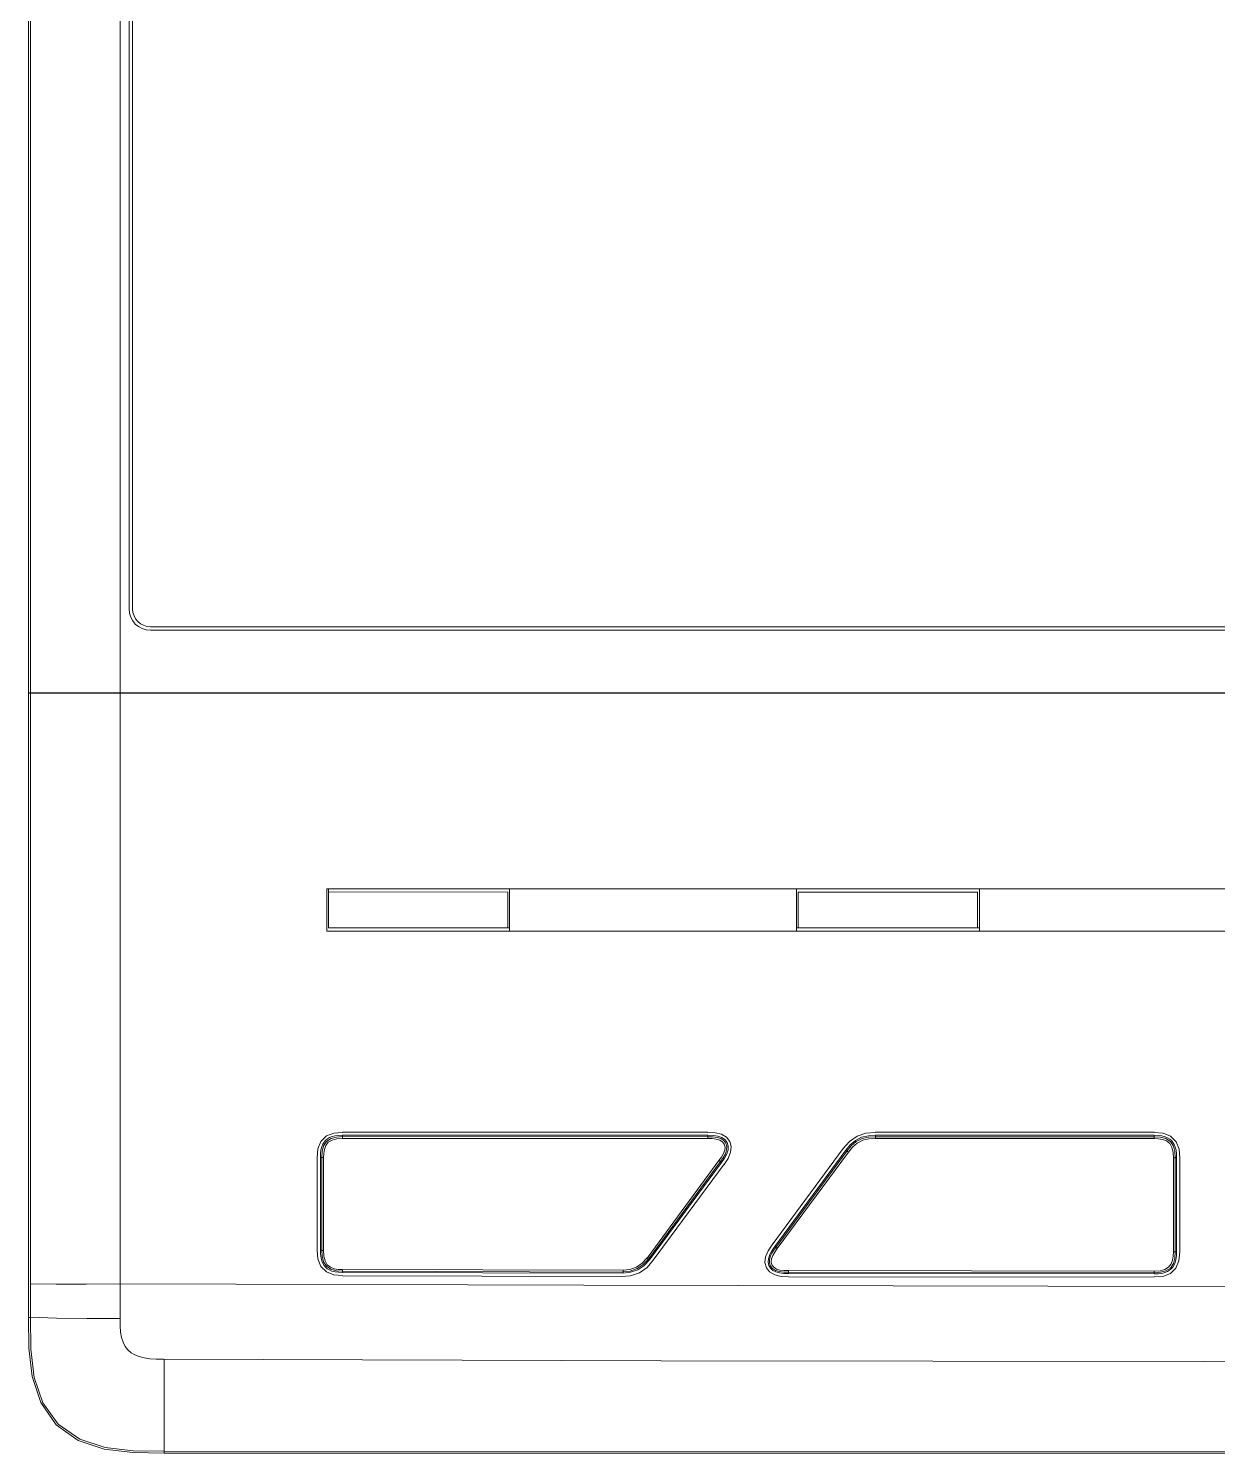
# Model space of a CAD drawing. Header units: millimetres. Extents: x 0 to 100, y -18 to 195.
# Drawn here: x 56.13 to 62.76, y 148.86 to 156.8 of the extents above; entities that cross this region are included whole.
import ezdxf

# ---------------------------------------------------------------- set-up
doc = ezdxf.new("R2010")
doc.units = ezdxf.units.MM
for name, color, linetype in [('4208-01638_A_0', 7, 'Continuous'), ('4208-01643_A_0', 7, 'Continuous'), ('ANJIAN_A_0', 7, 'Continuous'), ('DAOGUANGZHU_A_0', 7, 'Continuous'), ('ZHUANGSHIMIANBAN_A_0', 7, 'Continuous')]:
    doc.layers.add(name, color=color, linetype=linetype)

msp = doc.modelspace()

# ---------------------------------------------------------------- linework, layer by layer
at = {"layer": '4208-01638_A_0', "color": 0, "linetype": 'Continuous', "lineweight": 9}
for p, q in [((56.1345, 149.6172), (56.1349, 153.0986)), ((56.1349, 153.0986), (76.2375, 153.0963)), ((56.1453, 153.0986), (56.1449, 149.6172)), ((56.645, 153.0986), (56.6447, 149.8045)), ((57.7968, 152.006), (57.7968, 151.7696)), ((69.2928, 152.0047), (57.7968, 152.006)), ((58.8165, 151.7695), (58.8165, 152.0059)), ((60.4159, 152.0057), (60.4159, 151.7693)), ((61.4355, 151.7692), (61.4356, 152.0056)), ((58.8165, 151.7694), (57.7968, 151.7696)), ((58.8165, 151.7695), (60.4159, 151.7694)), ((60.4159, 151.7693), (66.6737, 151.7686)), ((57.8858, 150.6493), (59.9217, 150.6491)), ((60.8554, 150.649), (62.4107, 150.6488)), ((57.7444, 149.9914), (57.7444, 150.5079)), ((60.2805, 150.0222), (60.6769, 150.5589)), ((62.552, 150.5074), (62.552, 149.9823)), ((60.0118, 150.4706), (59.6165, 149.9353)), ((56.6447, 149.8047), (56.6447, 149.5705)), ((59.4379, 149.8453), (57.8855, 149.8496)), ((62.4106, 149.8411), (60.3704, 149.8435)), ((56.1372, 149.4454), (56.1345, 149.6172)), ((56.1449, 149.6172), (56.1345, 149.6172)), ((59.6621, 149.3752), (56.8866, 149.3836)), ((56.8905, 148.8711), (56.8906, 149.3836)), ((56.8905, 148.8607), (56.7162, 148.8636)), ((56.8905, 148.8607), (56.8905, 148.8711)), ((56.8905, 148.8711), (75.4913, 148.869)), ((75.4913, 148.8586), (56.8905, 148.8607))]:
    msp.add_line(p, q, dxfattribs=at)
for points in [[(57.7444, 150.5072), (57.7482, 150.5562), (57.765, 150.5979), (57.7962, 150.6286), (57.8376, 150.6447), (57.8858, 150.6483)], [(59.9217, 150.6481), (59.9619, 150.6464), (59.9978, 150.638), (60.0259, 150.6215), (60.0443, 150.5983), (60.0522, 150.5698), (60.0489, 150.5372), (60.0344, 150.5032), (60.0118, 150.4698)], [(60.6769, 150.558), (60.7107, 150.5977), (60.7533, 150.628), (60.803, 150.644), (60.8554, 150.648)], [(62.4107, 150.6478), (62.4598, 150.644), (62.5015, 150.6273), (62.5322, 150.5962), (62.5484, 150.5548), (62.552, 150.5066)], [(60.3704, 149.8437), (60.3301, 149.8455), (60.2942, 149.854), (60.266, 149.8707), (60.2478, 149.8941), (60.2401, 149.9226), (60.2435, 149.955), (60.258, 149.9887), (60.2805, 150.0221)], [(57.8855, 149.8498), (57.8365, 149.8537), (57.7949, 149.8705), (57.7642, 149.9016), (57.748, 149.9431), (57.7444, 149.9913)], [(62.552, 149.9823), (62.5482, 149.9332), (62.5313, 149.8916), (62.5001, 149.861), (62.4587, 149.8449), (62.4105, 149.8424)], [(59.6165, 149.9353), (59.5827, 149.8956), (59.54, 149.8653), (59.4903, 149.8494), (59.4379, 149.8455)], [(56.6447, 149.8045), (56.4558, 149.8023), (56.2884, 149.8021), (56.1449, 149.8046)], [(56.6447, 149.8045), (59.2311, 149.7966), (61.8175, 149.7916), (64.404, 149.79)], [(56.1449, 149.6175), (56.1479, 149.441), (56.1666, 149.2828), (56.2149, 149.1404), (56.3003, 149.0213), (56.4207, 148.9382), (56.5627, 148.8917), (56.7181, 148.874), (56.8905, 148.8711)], [(56.6447, 149.611), (56.4593, 149.6115), (56.2911, 149.6135), (56.1449, 149.6175)], [(56.6447, 149.5705), (56.6473, 149.5355), (56.6527, 149.5047), (56.6614, 149.4782), (56.6736, 149.4553), (56.6888, 149.4361), (56.7067, 149.4202), (56.7271, 149.4078), (56.7509, 149.3985), (56.7792, 149.3916), (56.8112, 149.3871), (56.847, 149.3846), (56.8866, 149.3836)], [(56.7162, 148.8636), (56.5569, 148.8824), (56.4115, 148.9314), (56.2888, 149.0188), (56.2029, 149.1427), (56.1551, 149.2882), (56.1372, 149.4454)], [(59.6621, 149.3752), (62.6901, 149.3713), (65.955, 149.3704)]]:
    msp.add_lwpolyline(points, dxfattribs=at)
at = {"layer": '4208-01643_A_0', "color": 0, "linetype": 'Continuous', "lineweight": 9}
for p, q in [((56.1347, 165.4457), (56.1347, 153.0963)), ((56.1451, 165.4457), (56.1451, 153.0963)), ((56.6449, 153.0963), (56.6449, 165.4568)), ((56.6949, 165.442), (56.6949, 153.5662)), ((56.8149, 153.4462), (75.5682, 153.4462)), ((76.2484, 153.0963), (56.1347, 153.0963))]:
    msp.add_line(p, q, dxfattribs=at)
msp.add_arc((56.8149, 153.5662), 0.12, 180, 270, dxfattribs=at)
at = {"layer": 'ANJIAN_A_0', "color": 0, "linetype": 'Continuous', "lineweight": 9}
for p, q in [((57.8858, 150.6139), (57.8858, 150.6323)), ((57.8858, 150.6323), (59.9217, 150.6321)), ((59.9217, 150.6242), (57.8858, 150.6245)), ((59.9217, 150.6137), (57.8858, 150.6139)), ((59.9217, 150.6321), (59.9217, 150.6137)), ((60.8554, 150.6136), (60.8554, 150.632)), ((60.8554, 150.632), (62.4107, 150.6318)), ((62.4107, 150.624), (60.8554, 150.6241)), ((62.4107, 150.6134), (60.8554, 150.6136)), ((62.4107, 150.6318), (62.4107, 150.6134)), ((57.7615, 150.5079), (57.7621, 149.9913)), ((57.7692, 150.5079), (57.7615, 150.5079)), ((57.7692, 150.5079), (57.7692, 149.9914)), ((57.7792, 149.9906), (57.7792, 150.5073)), ((60.6906, 150.5487), (60.2947, 150.0117)), ((60.6968, 150.5442), (60.3005, 150.0075)), ((60.7049, 150.5376), (60.3085, 150.0008)), ((60.6906, 150.5487), (60.6968, 150.5442)), ((62.5172, 150.5068), (62.5172, 149.9816)), ((62.5272, 150.5074), (62.5272, 149.9823)), ((62.5272, 150.5074), (62.5349, 150.5074)), ((62.5348, 150.5074), (62.5344, 149.9823)), ((59.5885, 149.9552), (59.9838, 150.4907)), ((59.5901, 149.9414), (59.9918, 150.4853)), ((59.998, 150.4807), (59.5958, 149.9372)), ((59.9918, 150.4853), (59.998, 150.4807)), ((57.7621, 149.9913), (57.7692, 149.9914)), ((59.5821, 149.9465), (59.5885, 149.9552)), ((59.5958, 149.9372), (59.5901, 149.9414)), ((60.2648, 149.9627), (60.2713, 149.9601)), ((60.3005, 150.0075), (60.2947, 150.0117)), ((62.5343, 149.9823), (62.5272, 149.9823)), ((57.8856, 149.8838), (57.8856, 149.8746)), ((57.8856, 149.8838), (59.4489, 149.8795)), ((57.8856, 149.8675), (57.8856, 149.8744)), ((57.8856, 149.8744), (59.4488, 149.8701)), ((59.4488, 149.8633), (57.8856, 149.8676)), ((59.4489, 149.8795), (59.4488, 149.8632)), ((60.3705, 149.8777), (60.3705, 149.8685)), ((60.3705, 149.8777), (62.4111, 149.8753)), ((60.3705, 149.8614), (60.3705, 149.8683)), ((60.3705, 149.8683), (62.4106, 149.8661)), ((62.4111, 149.8592), (60.3705, 149.8615)), ((62.4106, 149.8591), (62.4106, 149.8753))]:
    msp.add_line(p, q, dxfattribs=at)
for points in [[(57.7617, 150.5079), (57.7624, 150.5303), (57.765, 150.5502), (57.7694, 150.5674), (57.7752, 150.5818), (57.7823, 150.5936), (57.7906, 150.6035), (57.8006, 150.6118), (57.8124, 150.6188), (57.8268, 150.6245), (57.8438, 150.6288), (57.8635, 150.6314), (57.8858, 150.6323)], [(57.7692, 150.5079), (57.7715, 150.5424), (57.7796, 150.5729), (57.7965, 150.5983), (57.8221, 150.6146), (57.8521, 150.6223), (57.8858, 150.6245)], [(57.8858, 150.6139), (57.8543, 150.612), (57.8276, 150.6055), (57.8059, 150.5928), (57.7916, 150.5744), (57.7839, 150.5535), (57.7803, 150.5314), (57.7792, 150.5073)], [(59.9217, 150.6321), (59.9507, 150.6314), (59.9773, 150.6275), (60, 150.6193), (60.0176, 150.6069), (60.0293, 150.591), (60.0349, 150.5721), (60.0342, 150.5508), (60.0273, 150.5278), (60.0146, 150.5044), (59.998, 150.4807)], [(59.9217, 150.6242), (59.9485, 150.6237), (59.9732, 150.6204), (59.9946, 150.6133), (60.0112, 150.6022), (60.0223, 150.5877), (60.0273, 150.5701), (60.0262, 150.5502), (60.0193, 150.5289), (60.0072, 150.5072), (59.9918, 150.4853)], [(59.9217, 150.6137), (59.9459, 150.6133), (59.9683, 150.6107), (59.9878, 150.6048), (60.0031, 150.5955), (60.0134, 150.5825), (60.0175, 150.5666), (60.0158, 150.5487), (60.0089, 150.5297), (59.9978, 150.5103), (59.9838, 150.4907)], [(60.6906, 150.5487), (60.7152, 150.5785), (60.7445, 150.6038), (60.779, 150.6213), (60.8167, 150.6298), (60.8554, 150.632)], [(60.6968, 150.5442), (60.7206, 150.5729), (60.7486, 150.5973), (60.7819, 150.614), (60.8182, 150.6221), (60.8554, 150.6241)], [(60.7049, 150.5376), (60.7273, 150.565), (60.7539, 150.5882), (60.7855, 150.6041), (60.82, 150.6117), (60.8554, 150.6136)], [(62.4107, 150.6318), (62.4331, 150.6309), (62.453, 150.6283), (62.4702, 150.6239), (62.4846, 150.618), (62.4964, 150.6109), (62.5062, 150.6025), (62.5145, 150.5926), (62.5215, 150.5807), (62.5272, 150.5664), (62.5315, 150.5494), (62.5341, 150.5297), (62.5348, 150.5074)], [(62.4107, 150.624), (62.4452, 150.6217), (62.4756, 150.6136), (62.501, 150.5967), (62.5173, 150.5712), (62.5251, 150.5411), (62.5272, 150.5074)], [(62.5172, 150.5068), (62.5153, 150.5382), (62.5088, 150.5649), (62.4962, 150.5866), (62.4779, 150.6009), (62.4569, 150.6087), (62.4347, 150.6124), (62.4107, 150.6134)], [(57.7692, 150.5079), (57.7706, 150.5076), (57.7742, 150.5074), (57.7792, 150.5073)], [(60.6968, 150.5442), (60.6978, 150.5431), (60.7007, 150.5408), (60.7049, 150.5376)], [(62.5272, 150.5074), (62.5259, 150.5071), (62.5223, 150.5069), (62.5172, 150.5068)], [(59.9918, 150.4853), (59.9907, 150.4859), (59.9877, 150.4879), (59.9838, 150.4907)], [(57.8856, 149.8676), (57.8633, 149.8685), (57.8436, 149.8712), (57.8264, 149.8756), (57.8122, 149.8815), (57.8004, 149.8886), (57.7907, 149.8969), (57.7824, 149.9067), (57.7755, 149.9185), (57.7698, 149.9328), (57.7655, 149.9496), (57.7629, 149.9692), (57.7619, 149.9913)], [(57.8856, 149.8746), (57.8511, 149.8769), (57.8207, 149.8852), (57.7954, 149.9021), (57.7791, 149.9276), (57.7713, 149.9577), (57.7692, 149.9914)], [(57.7692, 149.9914), (57.7705, 149.991), (57.7741, 149.9907), (57.7792, 149.9906)], [(57.7792, 149.9906), (57.7811, 149.9592), (57.7875, 149.9326), (57.8001, 149.9109), (57.8184, 149.8965), (57.8393, 149.8887), (57.8615, 149.8849), (57.8856, 149.8838)], [(59.5901, 149.9414), (59.562, 149.9115), (59.5278, 149.889), (59.4894, 149.875), (59.4488, 149.8703)], [(59.5821, 149.9465), (59.5556, 149.9185), (59.5234, 149.8972), (59.4871, 149.884), (59.4489, 149.8795)], [(59.5821, 149.9465), (59.5859, 149.9438), (59.5888, 149.9419), (59.5901, 149.9414)], [(59.5885, 149.9552), (59.5923, 149.9525), (59.5953, 149.9506), (59.5965, 149.95)], [(60.3705, 149.8615), (60.3445, 149.8621), (60.3216, 149.8648), (60.3014, 149.8704), (60.2842, 149.8794), (60.2706, 149.8916), (60.2616, 149.9069), (60.2579, 149.9244), (60.2591, 149.9432), (60.2648, 149.9627)], [(60.2648, 149.9627), (60.2705, 149.975), (60.2776, 149.9872), (60.2858, 149.9994), (60.2947, 150.0117)], [(60.3705, 149.8685), (60.3434, 149.8692), (60.3199, 149.8722), (60.2996, 149.8788), (60.2829, 149.8891), (60.271, 149.9034), (60.2653, 149.9209), (60.2657, 149.9401), (60.2713, 149.9601)], [(60.2713, 149.9601), (60.2791, 149.9759), (60.289, 149.9916), (60.3005, 150.0075)], [(60.3705, 149.8777), (60.3462, 149.8782), (60.3238, 149.8808), (60.3044, 149.8868), (60.2891, 149.8962), (60.2788, 149.9092), (60.2748, 149.9252), (60.2766, 149.9429), (60.2834, 149.9619), (60.2946, 149.9812), (60.3085, 150.0008)], [(60.3005, 150.0075), (60.3014, 150.0064), (60.3043, 150.004), (60.3085, 150.0008)], [(62.5344, 149.9823), (62.5334, 149.9602), (62.5307, 149.9405), (62.5264, 149.9235), (62.5206, 149.9093), (62.5135, 149.8975), (62.5053, 149.8878), (62.4954, 149.8795), (62.4837, 149.8726), (62.4695, 149.8669), (62.4526, 149.8626), (62.4332, 149.86), (62.4111, 149.8592)], [(62.5272, 149.9823), (62.5249, 149.948), (62.5168, 149.9176), (62.5, 149.8924), (62.4745, 149.8761), (62.4446, 149.8683), (62.4111, 149.8661)], [(62.4111, 149.8753), (62.4424, 149.8773), (62.469, 149.8838), (62.4906, 149.8965), (62.5048, 149.9149), (62.5125, 149.9356), (62.5161, 149.9577), (62.5172, 149.9816)], [(62.5172, 149.9816), (62.5221, 149.9817), (62.5257, 149.982), (62.5272, 149.9823)], [(59.4488, 149.8633), (59.491, 149.8683), (59.531, 149.8829), (59.5666, 149.9063), (59.5958, 149.9372)]]:
    msp.add_lwpolyline(points, dxfattribs=at)
at = {"layer": 'DAOGUANGZHU_A_0', "color": 0, "linetype": 'Continuous', "lineweight": 9}
for p, q in [((57.8068, 151.7879), (57.8068, 152.006)), ((58.8065, 151.9877), (57.8068, 151.9879)), ((58.8065, 151.7878), (58.8065, 151.9877)), ((60.4259, 151.9876), (60.4259, 151.7876)), ((61.4256, 151.9875), (60.4259, 151.9876)), ((61.4255, 151.7875), (61.4256, 151.9875)), ((57.8068, 151.7879), (58.8165, 151.7878)), ((60.4159, 151.7876), (61.4355, 151.7875))]:
    msp.add_line(p, q, dxfattribs=at)
at = {"layer": 'ZHUANGSHIMIANBAN_A_0', "color": 0, "linetype": 'Continuous', "lineweight": 9}
for p, q in [((56.7149, 153.5662), (56.7149, 165.442)), ((75.5682, 153.4662), (56.8149, 153.4662))]:
    msp.add_line(p, q, dxfattribs=at)
msp.add_arc((56.8149, 153.5662), 0.1, 180, 270, dxfattribs=at)

doc.saveas('drawing.dxf')
